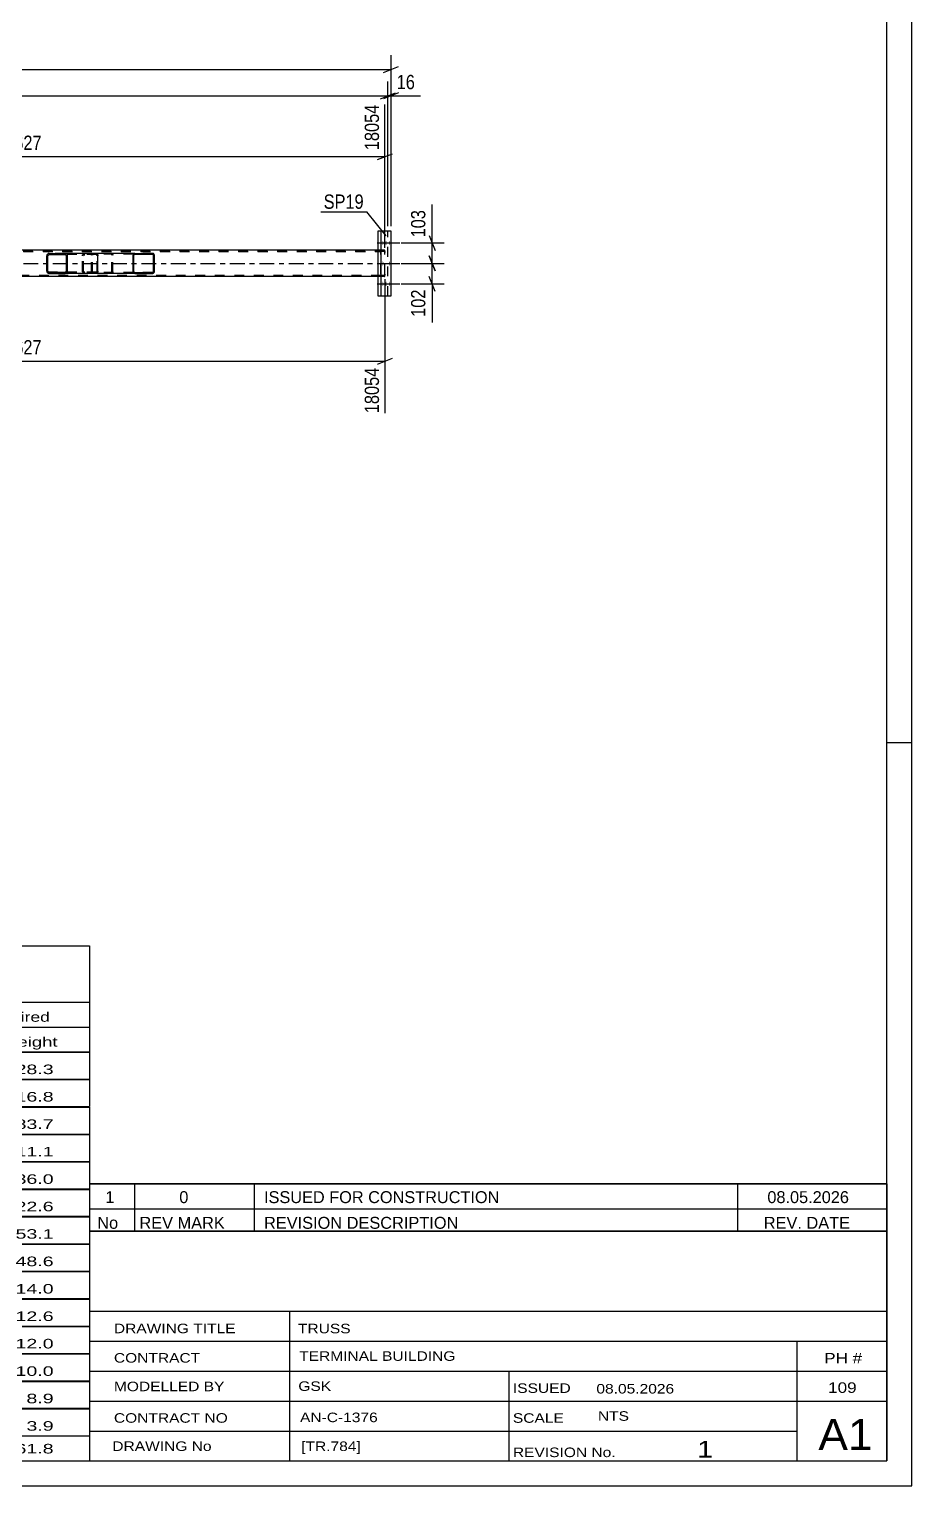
# Model space of a CAD drawing. Header units: millimetres. Extents: x 0 to 841, y 0 to 594.
# Drawn here: x 663.9 to 841, y 0 to 292.1 of the extents above; entities that cross this region are included whole.
import ezdxf

# ---------------------------------------------------------------- set-up
doc = ezdxf.new("R2010")
doc.units = ezdxf.units.MM
doc.linetypes.add('DXK_LINE_DOT2', pattern=[3.9198, 1.9599, -1.9599])
doc.linetypes.add('DXK_LINE_DOT3', pattern=[5.9187, 2.979, -0.9799, 0.9799, -0.9799])
doc.styles.add('Arial Narrow', font='ARIALN.TTF', dxfattribs={"height": 0.2})

# ---------------------------------------------------------------- blocks, each defined once
blk = doc.blocks.new('Unknown-318885327-1133')
at = {"color": 5, "linetype": 'Continuous'}
for p, q in [((841, 0), (841, 594)), ((836, 5), (836, 589)), ((841, 149), (836, 149)), ((5, 5), (836, 5)), ((0, 0), (841, 0))]:
    blk.add_line(p, q, dxfattribs=at)
blk = doc.blocks.new('Bolt-318885327-5809 - 5732')
at = {"linetype": 'Continuous'}
for points in [[(734.78, 249.21), (734.79, 249.3), (734.79, 249.39), (734.8, 249.47), (734.81, 249.54), (734.82, 249.59), (734.83, 249.63), (734.85, 249.65), (734.86, 249.65), (734.87, 249.63), (734.89, 249.59), (734.9, 249.54), (734.91, 249.47), (734.92, 249.39), (734.92, 249.3), (734.92, 249.21), (734.92, 249.12), (734.92, 249.03), (734.91, 248.95), (734.9, 248.88), (734.89, 248.83), (734.87, 248.79), (734.86, 248.77), (734.85, 248.77), (734.83, 248.79), (734.82, 248.83), (734.81, 248.88), (734.8, 248.95), (734.79, 249.03), (734.79, 249.12)], [(735.42, 249.21), (735.42, 249.3), (735.43, 249.39), (735.43, 249.47), (735.44, 249.54), (735.45, 249.59), (735.47, 249.63), (735.48, 249.65), (735.5, 249.65), (735.51, 249.63), (735.52, 249.59), (735.53, 249.54), (735.54, 249.47), (735.55, 249.39), (735.56, 249.3), (735.56, 249.21), (735.56, 249.12), (735.55, 249.03), (735.54, 248.95), (735.53, 248.88), (735.52, 248.83), (735.51, 248.79), (735.5, 248.77), (735.48, 248.77), (735.47, 248.79), (735.45, 248.83), (735.44, 248.88), (735.43, 248.95), (735.43, 249.03), (735.42, 249.12)], [(736.06, 249.21), (736.06, 249.3), (736.06, 249.39), (736.07, 249.47), (736.08, 249.54), (736.09, 249.59), (736.1, 249.63), (736.12, 249.65), (736.13, 249.65), (736.15, 249.63), (736.16, 249.59), (736.17, 249.54), (736.18, 249.47), (736.19, 249.39), (736.19, 249.3), (736.19, 249.21), (736.19, 249.12), (736.19, 249.03), (736.18, 248.95), (736.17, 248.88), (736.16, 248.83), (736.15, 248.79), (736.13, 248.77), (736.12, 248.77), (736.1, 248.79), (736.09, 248.83), (736.08, 248.88), (736.07, 248.95), (736.06, 249.03), (736.06, 249.12)], [(734.78, 245.11), (734.79, 245.2), (734.79, 245.29), (734.8, 245.37), (734.81, 245.44), (734.82, 245.49), (734.83, 245.53), (734.85, 245.55), (734.86, 245.55), (734.87, 245.53), (734.89, 245.49), (734.9, 245.44), (734.91, 245.37), (734.92, 245.29), (734.92, 245.2), (734.92, 245.11), (734.92, 245.02), (734.92, 244.93), (734.91, 244.85), (734.9, 244.78), (734.89, 244.73), (734.87, 244.69), (734.86, 244.67), (734.85, 244.67), (734.83, 244.69), (734.82, 244.73), (734.81, 244.78), (734.8, 244.85), (734.79, 244.93), (734.79, 245.02)], [(736.06, 245.11), (736.06, 245.2), (736.06, 245.29), (736.07, 245.37), (736.08, 245.44), (736.09, 245.49), (736.1, 245.53), (736.12, 245.55), (736.13, 245.55), (736.15, 245.53), (736.16, 245.49), (736.17, 245.44), (736.18, 245.37), (736.19, 245.29), (736.19, 245.2), (736.19, 245.11), (736.19, 245.02), (736.19, 244.93), (736.18, 244.85), (736.17, 244.78), (736.16, 244.73), (736.15, 244.69), (736.13, 244.67), (736.12, 244.67), (736.1, 244.69), (736.09, 244.73), (736.08, 244.78), (736.07, 244.85), (736.06, 244.93), (736.06, 245.02)], [(734.78, 241.01), (734.79, 241.1), (734.79, 241.19), (734.8, 241.27), (734.81, 241.34), (734.82, 241.39), (734.83, 241.43), (734.85, 241.45), (734.86, 241.45), (734.87, 241.43), (734.89, 241.39), (734.9, 241.34), (734.91, 241.27), (734.92, 241.19), (734.92, 241.1), (734.92, 241.01), (734.92, 240.92), (734.92, 240.83), (734.91, 240.75), (734.9, 240.68), (734.89, 240.63), (734.87, 240.59), (734.86, 240.57), (734.85, 240.57), (734.83, 240.59), (734.82, 240.63), (734.81, 240.68), (734.8, 240.75), (734.79, 240.83), (734.79, 240.92)], [(735.42, 241.01), (735.42, 241.1), (735.43, 241.19), (735.43, 241.27), (735.44, 241.34), (735.45, 241.39), (735.47, 241.43), (735.48, 241.45), (735.5, 241.45), (735.51, 241.43), (735.52, 241.39), (735.53, 241.34), (735.54, 241.27), (735.55, 241.19), (735.56, 241.1), (735.56, 241.01), (735.56, 240.92), (735.55, 240.83), (735.54, 240.75), (735.53, 240.68), (735.52, 240.63), (735.51, 240.59), (735.5, 240.57), (735.48, 240.57), (735.47, 240.59), (735.45, 240.63), (735.44, 240.68), (735.43, 240.75), (735.43, 240.83), (735.42, 240.92)], [(736.06, 241.01), (736.06, 241.1), (736.06, 241.19), (736.07, 241.27), (736.08, 241.34), (736.09, 241.39), (736.1, 241.43), (736.12, 241.45), (736.13, 241.45), (736.15, 241.43), (736.16, 241.39), (736.17, 241.34), (736.18, 241.27), (736.19, 241.19), (736.19, 241.1), (736.19, 241.01), (736.19, 240.92), (736.19, 240.83), (736.18, 240.75), (736.17, 240.68), (736.16, 240.63), (736.15, 240.59), (736.13, 240.57), (736.12, 240.57), (736.1, 240.59), (736.09, 240.63), (736.08, 240.68), (736.07, 240.75), (736.06, 240.83), (736.06, 240.92)]]:
    blk.add_hatch(color=1, dxfattribs=at).paths.add_polyline_path(points)
at = {"color": 1, "linetype": 'Continuous'}
for p, q in [((733.71, 249.21), (736.99, 249.21)), ((734.34, 249.21), (737.62, 249.21)), ((734.98, 249.21), (738.26, 249.21)), ((733.71, 245.11), (736.99, 245.11)), ((734.98, 245.11), (738.26, 245.11)), ((733.71, 241.01), (736.99, 241.01)), ((734.34, 241.01), (737.62, 241.01)), ((734.98, 241.01), (738.26, 241.01))]:
    blk.add_line(p, q, dxfattribs=at)
blk = doc.blocks.new('Part-318885327-5940 - 5732')
at = {"linetype": 'Continuous'}
h = blk.add_hatch(dxfattribs=at)
h.set_pattern_fill('', scale=0.7, style=0, pattern_type=0)
h.set_pattern_definition([(45, (688.973, 246.9116), (-1.57154, 1.57154), [])])
h.paths.add_polyline_path([(689, 246.79), (688.97, 246.91), (688.9, 247.02), (688.79, 247.08), (688.66, 247.11), (685.08, 247.11), (684.95, 247.08), (684.84, 247.02), (684.77, 246.91), (684.74, 246.79), (684.74, 243.43), (684.77, 243.31), (684.84, 243.2), (684.95, 243.13), (685.08, 243.11), (688.66, 243.11), (688.79, 243.13), (688.9, 243.2), (688.97, 243.31), (689, 243.43)])
h.paths.add_polyline_path([(688.82, 243.37), (688.78, 243.32), (688.72, 243.28), (688.66, 243.27), (685.08, 243.27), (685.02, 243.28), (684.96, 243.32), (684.93, 243.37), (684.91, 243.43), (684.91, 246.79), (684.93, 246.85), (684.96, 246.9), (685.02, 246.94), (685.08, 246.95), (688.66, 246.95), (688.72, 246.94), (688.78, 246.9), (688.82, 246.85), (688.83, 246.79), (688.83, 243.43)])
at = {"color": 7, "linetype": 'DXK_LINE_DOT2'}
for p, q in [((676.39, 246.79), (676.42, 246.91)), ((676.39, 243.43), (676.39, 246.79)), ((676.58, 246.85), (676.56, 246.79)), ((676.56, 243.43), (676.56, 246.79)), ((676.61, 246.9), (676.58, 246.85)), ((676.6, 247.08), (676.73, 247.11)), ((676.67, 246.94), (676.61, 246.9)), ((676.73, 246.95), (676.67, 246.94)), ((677.39, 247.11), (676.73, 247.11)), ((688.66, 246.95), (676.73, 246.95)), ((680.31, 247.11), (680.44, 247.08)), ((680.37, 246.94), (680.31, 246.95)), ((680.43, 246.9), (680.37, 246.94)), ((680.47, 246.85), (680.43, 246.9)), ((680.48, 246.79), (680.47, 246.85)), ((680.48, 243.43), (680.48, 246.79)), ((680.62, 246.91), (680.65, 246.79)), ((680.65, 243.43), (680.65, 246.79)), ((688.66, 247.11), (685.08, 247.11)), ((676.42, 243.31), (676.39, 243.43)), ((676.56, 243.43), (676.58, 243.37)), ((676.58, 243.37), (676.61, 243.32)), ((676.73, 243.11), (676.6, 243.13)), ((676.61, 243.32), (676.67, 243.28)), ((676.67, 243.28), (676.73, 243.27)), ((688.66, 243.27), (676.73, 243.27)), ((677.39, 243.11), (676.73, 243.11)), ((680.31, 243.27), (680.37, 243.28)), ((680.44, 243.13), (680.31, 243.11)), ((680.37, 243.28), (680.43, 243.32)), ((680.43, 243.32), (680.47, 243.37)), ((680.47, 243.37), (680.48, 243.43)), ((680.65, 243.43), (680.62, 243.31)), ((688.66, 243.11), (685.08, 243.11))]:
    blk.add_line(p, q, dxfattribs=at)
at = {"color": 2, "linetype": 'Continuous'}
for p, q in [((685.08, 247.11), (677.39, 247.11)), ((684.77, 246.91), (684.74, 246.79)), ((684.74, 243.43), (684.74, 246.79)), ((684.91, 246.79), (684.93, 246.85)), ((684.91, 243.43), (684.91, 246.79)), ((684.93, 246.85), (684.96, 246.9)), ((685.08, 247.11), (684.95, 247.08)), ((684.96, 246.9), (685.02, 246.94)), ((685.02, 246.94), (685.08, 246.95)), ((685.08, 247.11), (688.66, 247.11)), ((685.08, 246.95), (688.66, 246.95)), ((688.79, 247.08), (688.66, 247.11)), ((688.66, 246.95), (688.72, 246.94)), ((688.72, 246.94), (688.78, 246.9)), ((688.78, 246.9), (688.82, 246.85)), ((688.82, 246.85), (688.83, 246.79)), ((688.83, 243.43), (688.83, 246.79)), ((689, 246.79), (688.97, 246.91)), ((689, 243.43), (689, 246.79)), ((685.08, 243.11), (677.39, 243.11)), ((684.74, 243.43), (684.77, 243.31)), ((684.93, 243.37), (684.91, 243.43)), ((684.96, 243.32), (684.93, 243.37)), ((684.95, 243.13), (685.08, 243.11)), ((685.02, 243.28), (684.96, 243.32)), ((685.08, 243.27), (685.02, 243.28)), ((685.08, 243.27), (688.66, 243.27)), ((685.08, 243.11), (688.66, 243.11)), ((688.72, 243.28), (688.66, 243.27)), ((688.66, 243.11), (688.79, 243.13)), ((688.78, 243.32), (688.72, 243.28)), ((688.82, 243.37), (688.78, 243.32)), ((688.83, 243.43), (688.82, 243.37)), ((688.97, 243.31), (689, 243.43))]:
    blk.add_line(p, q, dxfattribs=at)
at = {"color": 7, "linetype": 'DXK_LINE_DOT2'}
for centre, start, end in [((680.32, 246.78), 24.32, 69.2417), ((676.72, 243.44), 204.32, 249.2417), ((680.32, 243.44), 290.7583, 335.68)]:
    blk.add_arc(centre, 0.331, start, end, dxfattribs=at)
at = {"color": 2, "linetype": 'Continuous'}
for centre, start, end in [((685.07, 246.78), 110.7583, 155.68), ((688.67, 246.78), 24.32, 69.2417), ((685.07, 243.44), 204.32, 249.2417), ((688.67, 243.44), 290.7583, 335.68)]:
    blk.add_arc(centre, 0.331, start, end, dxfattribs=at)
blk = doc.blocks.new('Part-318885327-5861 - 5732')
at = {"color": 7, "linetype": 'DXK_LINE_DOT2'}
for p, q in [((735.2, 247.51), (70.85, 247.51)), ((70.85, 247.51), (734.45, 247.51)), ((735.2, 247.75), (733.85, 247.75)), ((734.52, 247.75), (733.85, 247.75)), ((734.45, 247.45), (734.44, 247.27)), ((734.44, 242.95), (734.44, 247.27)), ((734.46, 247.61), (734.45, 247.45)), ((734.49, 247.71), (734.46, 247.61)), ((734.48, 247.36), (734.49, 247.44)), ((734.48, 247.3), (734.48, 247.36)), ((734.48, 247.27), (734.48, 247.3)), ((734.48, 242.95), (734.48, 247.27)), ((734.52, 247.75), (734.49, 247.71)), ((734.49, 247.44), (734.5, 247.49)), ((734.5, 247.49), (734.52, 247.51)), ((735.22, 247.71), (735.2, 247.75)), ((735.2, 247.51), (735.21, 247.49)), ((735.21, 247.49), (735.22, 247.44)), ((735.25, 247.61), (735.22, 247.71)), ((735.22, 247.44), (735.23, 247.36)), ((735.23, 247.36), (735.23, 247.27)), ((735.23, 242.95), (735.23, 247.27)), ((735.27, 247.45), (735.25, 247.61)), ((735.27, 247.27), (735.27, 247.45)), ((735.27, 242.95), (735.27, 247.27)), ((734.45, 242.71), (70.85, 242.71)), ((735.2, 242.47), (339.97, 242.47)), ((734.44, 242.95), (734.45, 242.77)), ((734.45, 242.77), (734.46, 242.61)), ((735.2, 242.71), (734.45, 242.71)), ((734.46, 242.61), (734.49, 242.51)), ((734.48, 242.86), (734.48, 242.95)), ((734.49, 242.78), (734.48, 242.86)), ((734.5, 242.73), (734.49, 242.78)), ((734.49, 242.51), (734.52, 242.47)), ((734.52, 242.71), (734.5, 242.73)), ((735.21, 242.73), (735.2, 242.71)), ((735.2, 242.47), (735.22, 242.51)), ((735.22, 242.78), (735.21, 242.73)), ((735.23, 242.86), (735.22, 242.78)), ((735.22, 242.51), (735.25, 242.61)), ((735.23, 242.95), (735.23, 242.86)), ((735.25, 242.61), (735.27, 242.77)), ((735.27, 242.77), (735.27, 242.95))]:
    blk.add_line(p, q, dxfattribs=at)
at = {"color": 2, "linetype": 'Continuous'}
for p, q in [((733.85, 247.75), (595.38, 247.75)), ((733.85, 242.47), (595.38, 242.47))]:
    blk.add_line(p, q, dxfattribs=at)
at = {"color": 7, "linetype": 'DXK_LINE_DOT3'}
blk.add_line((70.85, 245.11), (734.86, 245.11), dxfattribs=at)
blk = doc.blocks.new('Part-318885327-5915 - 5732')
at = {"color": 2, "linetype": 'Continuous'}
for p, q in [((736.5, 251.61), (733.85, 251.61)), ((733.85, 251.61), (733.85, 238.61)), ((734.48, 238.61), (734.48, 251.61)), ((736.5, 238.61), (736.5, 251.61)), ((733.85, 238.61), (736.5, 238.61))]:
    blk.add_line(p, q, dxfattribs=at)
at = {"color": 7, "linetype": 'DXK_LINE_DOT2'}
blk.add_line((735.87, 238.61), (735.87, 251.61), dxfattribs=at)
blk = doc.blocks.new('Part-318885327-5969 - 5732')
at = {"linetype": 'Continuous'}
h = blk.add_hatch(dxfattribs=at)
h.set_pattern_fill('', scale=0.7, style=0, pattern_type=0)
h.set_pattern_definition([(45, (671.5493, 246.8129), (-1.57154, 1.57154), [])])
h.paths.add_polyline_path([(671.59, 246.63), (671.55, 246.81), (671.44, 246.97), (671.28, 247.07), (671.08, 247.11), (667.9, 247.11), (667.71, 247.07), (667.55, 246.97), (667.44, 246.81), (667.4, 246.63), (667.4, 243.59), (667.44, 243.41), (667.55, 243.25), (667.71, 243.15), (667.9, 243.11), (671.08, 243.11), (671.28, 243.15), (671.44, 243.25), (671.55, 243.41), (671.59, 243.59)])
h.paths.add_polyline_path([(671.32, 243.5), (671.26, 243.42), (671.18, 243.37), (671.08, 243.35), (667.9, 243.35), (667.8, 243.37), (667.72, 243.42), (667.67, 243.5), (667.65, 243.59), (667.65, 246.63), (667.67, 246.72), (667.72, 246.8), (667.8, 246.85), (667.9, 246.87), (671.08, 246.87), (671.18, 246.85), (671.26, 246.8), (671.32, 246.72), (671.34, 246.63), (671.34, 243.59)])
at = {"color": 2, "linetype": 'Continuous'}
for p, q in [((667.44, 246.81), (667.4, 246.63)), ((667.4, 243.59), (667.4, 246.63)), ((667.65, 246.63), (667.67, 246.72)), ((667.65, 243.59), (667.65, 246.63)), ((667.67, 246.72), (667.72, 246.8)), ((667.9, 247.11), (667.71, 247.07)), ((667.72, 246.8), (667.8, 246.85)), ((667.8, 246.85), (667.9, 246.87)), ((667.9, 247.11), (671.08, 247.11)), ((667.9, 246.87), (671.08, 246.87)), ((677.39, 247.11), (671.08, 247.11)), ((671.28, 247.07), (671.08, 247.11)), ((671.08, 246.87), (671.18, 246.85)), ((671.18, 246.85), (671.26, 246.8)), ((671.26, 246.8), (671.32, 246.72)), ((671.32, 246.72), (671.34, 246.63)), ((671.34, 243.59), (671.34, 246.63)), ((671.59, 246.63), (671.55, 246.81)), ((671.59, 243.59), (671.59, 246.63)), ((677.39, 247.11), (677.49, 247.07)), ((677.49, 247.07), (677.58, 246.97)), ((677.58, 246.97), (677.64, 246.81)), ((677.64, 246.81), (677.66, 246.63)), ((677.66, 243.59), (677.66, 246.63)), ((667.4, 243.59), (667.44, 243.41)), ((667.67, 243.5), (667.65, 243.59)), ((667.72, 243.42), (667.67, 243.5)), ((667.71, 243.15), (667.9, 243.11)), ((667.8, 243.37), (667.72, 243.42)), ((667.9, 243.35), (667.8, 243.37)), ((667.9, 243.35), (671.08, 243.35)), ((667.9, 243.11), (671.08, 243.11)), ((671.18, 243.37), (671.08, 243.35)), ((671.08, 243.11), (671.28, 243.15)), ((677.39, 243.11), (671.08, 243.11)), ((671.26, 243.42), (671.18, 243.37)), ((671.32, 243.5), (671.26, 243.42)), ((671.34, 243.59), (671.32, 243.5)), ((671.55, 243.41), (671.59, 243.59)), ((677.49, 243.15), (677.39, 243.11)), ((677.58, 243.25), (677.49, 243.15)), ((677.64, 243.41), (677.58, 243.25)), ((677.66, 243.59), (677.64, 243.41))]:
    blk.add_line(p, q, dxfattribs=at)
at = {"color": 7, "linetype": 'DXK_LINE_DOT2'}
for p, q in [((671.08, 247.11), (667.9, 247.11)), ((677.39, 246.87), (667.9, 246.87)), ((674.55, 246.63), (674.59, 246.81)), ((674.55, 243.59), (674.55, 246.63)), ((674.82, 246.72), (674.8, 246.63)), ((674.8, 243.59), (674.8, 246.63)), ((674.87, 246.8), (674.82, 246.72)), ((674.86, 247.07), (675.05, 247.11)), ((674.95, 246.85), (674.87, 246.8)), ((675.05, 246.87), (674.95, 246.85)), ((676.39, 246.87), (676.39, 247.11)), ((677.44, 246.85), (677.39, 246.87)), ((677.48, 246.8), (677.44, 246.85)), ((677.51, 246.72), (677.48, 246.8)), ((677.52, 246.63), (677.51, 246.72)), ((677.52, 243.59), (677.52, 246.63)), ((677.39, 243.35), (667.9, 243.35)), ((671.08, 243.11), (667.9, 243.11)), ((674.59, 243.41), (674.55, 243.59)), ((674.8, 243.59), (674.82, 243.5)), ((674.82, 243.5), (674.87, 243.42)), ((675.05, 243.11), (674.86, 243.15)), ((674.87, 243.42), (674.89, 243.41)), ((674.89, 243.41), (674.95, 243.37)), ((674.95, 243.37), (675.05, 243.35)), ((676.39, 243.11), (676.39, 243.35)), ((677.39, 243.35), (677.44, 243.37)), ((677.44, 243.37), (677.48, 243.42)), ((677.48, 243.42), (677.51, 243.5)), ((677.51, 243.5), (677.52, 243.59))]:
    blk.add_line(p, q, dxfattribs=at)
at = {"color": 2, "linetype": 'Continuous'}
for centre, start, end in [((667.89, 246.61), 111.1941, 156.1506), ((671.1, 246.61), 23.8494, 68.8059), ((667.89, 243.6), 203.8494, 248.8059), ((671.1, 243.6), 291.1941, 336.1506)]:
    blk.add_arc(centre, 0.492, start, end, dxfattribs=at)
at = {"color": 7, "linetype": 'DXK_LINE_DOT2'}
for centre, start, end in [((675.04, 246.61), 111.1941, 156.1506), ((675.04, 243.6), 203.8494, 248.8059)]:
    blk.add_arc(centre, 0.492, start, end, dxfattribs=at)
blk = doc.blocks.new('StraightDimension-318885327-16084 - 5732')
at = {"color": 7, "linetype": 'Continuous'}
for p, q in [((590.18, 256.35), (590.18, 276.96)), ((735.27, 248.27), (735.27, 276.96)), ((591.68, 267.12), (588.68, 265.92)), ((590.18, 266.52), (735.27, 266.52)), ((733.77, 265.92), (736.77, 267.12))]:
    blk.add_line(p, q, dxfattribs=at)
at = {"color": 0, "linetype": 'Continuous'}
blk.add_wipeout([(734.67, 277.56), (730.47, 277.56), (730.47, 267.22), (734.67, 267.22)], dxfattribs=at)
at = {"color": 0}
blk.add_wipeout([(666.98, 267.27), (666.98, 271.47), (658.47, 271.47), (658.47, 267.27)], dxfattribs=at)
at = {"color": 3, "linetype": 'Continuous', "style": 'Arial Narrow'}
blk.add_text('18054', height=2.863, rotation=90.0002, dxfattribs=at).set_placement((734.07, 267.82))
at = {"color": 3, "style": 'Arial Narrow'}
blk.add_text('3627', height=2.863, dxfattribs=at).set_placement((659.07, 267.87))
blk = doc.blocks.new('StraightDimension-318885327-6142 - 5732')
at = {"color": 7, "linetype": 'Continuous'}
for p, q in [((735.87, 252.61), (735.87, 281.56)), ((60.63, 278.71), (735.87, 278.71)), ((734.37, 278.11), (737.37, 279.31))]:
    blk.add_line(p, q, dxfattribs=at)
blk = doc.blocks.new('StraightDimension-318885327-6152 - 5732')
at = {"color": 7, "linetype": 'Continuous'}
for p, q in [((735.87, 252.61), (735.87, 281.56)), ((736.5, 252.61), (736.5, 281.56)), ((734.37, 278.11), (737.37, 279.31)), ((738, 279.31), (735, 278.11)), ((735.87, 278.71), (736.5, 278.71))]:
    blk.add_line(p, q, dxfattribs=at)
at = {"color": 0}
blk.add_wipeout([(741.88, 279.46), (741.88, 283.66), (737.02, 283.66), (737.02, 279.46)], dxfattribs=at)
at = {"color": 7, "linetype": 'Continuous'}
blk.add_line((736.5, 278.71), (742.4, 278.71), dxfattribs=at)
blk.add_line((736.5, 278.71), (742.4, 278.71), dxfattribs=at)
at = {"color": 3, "style": 'Arial Narrow'}
blk.add_text('16', height=2.863, dxfattribs=at).set_placement((737.62, 280.06))
blk = doc.blocks.new('StraightDimension-318885327-6186 - 5732')
at = {"color": 7, "linetype": 'Continuous'}
for p, q in [((736.5, 252.61), (736.5, 286.87)), ((59.99, 284.02), (736.5, 284.02)), ((735, 283.42), (738, 284.62))]:
    blk.add_line(p, q, dxfattribs=at)
blk = doc.blocks.new('StraightDimension-318885327-16044 - 5732')
at = {"color": 7, "linetype": 'Continuous'}
for p, q in [((735.27, 241.95), (735.27, 215.08)), ((590.18, 233.07), (590.18, 215.08)), ((591.68, 226.12), (588.68, 224.92)), ((590.18, 225.52), (735.27, 225.52)), ((733.77, 224.92), (736.77, 226.12))]:
    blk.add_line(p, q, dxfattribs=at)
at = {"color": 0}
blk.add_wipeout([(666.98, 226.27), (666.98, 230.47), (658.47, 230.47), (658.47, 226.27)], dxfattribs=at)
at = {"color": 0, "linetype": 'Continuous'}
blk.add_wipeout([(734.67, 224.82), (730.47, 224.82), (730.47, 214.48), (734.67, 214.48)], dxfattribs=at)
at = {"color": 3, "style": 'Arial Narrow'}
blk.add_text('3627', height=2.863, dxfattribs=at).set_placement((659.07, 226.87))
at = {"color": 3, "linetype": 'Continuous', "style": 'Arial Narrow'}
blk.add_text('18054', height=2.863, rotation=90.0002, dxfattribs=at).set_placement((734.07, 215.08))
blk = doc.blocks.new('StraightDimension-318885327-16180 - 5732')
at = {"color": 7, "linetype": 'Continuous'}
for p, q in [((738.51, 249.21), (747.12, 249.21)), ((744.12, 250.71), (745.32, 247.71)), ((744.72, 245.11), (744.72, 249.21)), ((745.32, 243.61), (744.12, 246.61)), ((738.51, 245.11), (747.12, 245.11))]:
    blk.add_line(p, q, dxfattribs=at)
at = {"color": 0}
blk.add_wipeout([(743.97, 256.42), (739.77, 256.42), (739.77, 249.73), (743.97, 249.73)], dxfattribs=at)
at = {"color": 7, "linetype": 'Continuous'}
blk.add_line((744.72, 249.21), (744.72, 256.94), dxfattribs=at)
blk.add_line((744.72, 249.21), (744.72, 256.94), dxfattribs=at)
at = {"color": 3, "style": 'Arial Narrow'}
blk.add_text('103', height=2.863, rotation=90.0002, dxfattribs=at).set_placement((743.37, 250.33))
blk = doc.blocks.new('StraightDimension-318885327-16181 - 5732')
at = {"color": 7, "linetype": 'Continuous'}
for p, q in [((744.12, 246.61), (745.32, 243.61)), ((738.51, 245.11), (747.12, 245.11)), ((745.32, 239.51), (744.12, 242.51)), ((744.72, 241.01), (744.72, 245.11)), ((738.51, 241.01), (747.12, 241.01))]:
    blk.add_line(p, q, dxfattribs=at)
at = {"color": 0}
blk.add_wipeout([(743.97, 240.48), (739.77, 240.48), (739.77, 233.8), (743.97, 233.8)], dxfattribs=at)
at = {"color": 7, "linetype": 'Continuous'}
blk.add_line((744.72, 241.01), (744.72, 233.27), dxfattribs=at)
blk.add_line((744.72, 241.01), (744.72, 233.27), dxfattribs=at)
at = {"color": 3, "style": 'Arial Narrow'}
blk.add_text('102', height=2.863, rotation=90.0002, dxfattribs=at).set_placement((743.37, 234.4))
blk = doc.blocks.new('Unknown-318885327-16633')
at = {"color": 7, "linetype": 'Continuous'}
for p, q in [((676, 51.05), (676, 5)), ((676, 51.05), (836, 51.05)), ((836, 51), (836, 5)), ((676, 35), (836, 35)), ((716.14, 35), (716.14, 5)), ((676, 29), (836, 29)), ((818, 5.05), (818, 29.05)), ((676, 23), (836, 23)), ((760.14, 23), (760.14, 5)), ((676, 17), (836, 17)), ((676, 11), (818, 11)), ((676, 5), (836, 5))]:
    blk.add_line(p, q, dxfattribs=at)
at = {"color": 7, "style": 'Arial Narrow'}
for s, height, width, p in [('DRAWING TITLE', 1.9089, 1.425378, (680.88, 30.61)), ('TRUSS', 1.909, 1.425378, (717.81, 30.59)), ('CONTRACT', 1.909, 1.425378, (680.88, 24.71)), ('TERMINAL BUILDING', 1.9089, 1.425378, (718.06, 25.07)), ('MODELLED BY', 1.9089, 1.425378, (680.88, 18.98)), ('GSK', 1.909, 1.425378, (717.88, 19.04)), ('ISSUED', 1.909, 1.425378, (760.94, 18.64)), ('08.05.2026', 1.909, 1.425378, (777.69, 18.52)), ('AN-C-1376', 1.909, 1.425378, (718.23, 12.78)), ('CONTRACT NO', 1.9089, 1.425378, (680.88, 12.66)), ('SCALE', 1.909, 1.425378, (760.94, 12.65)), ('A1', 6.204, 1.25, (822.24, 7.2)), ('DRAWING No', 1.909, 1.425378, (680.56, 7)), ('[TR.784]', 1.909, 1.425378, (718.46, 6.99)), ('1', 3.34, 1.5, (797.91, 5.68)), ('REVISION No.', 1.9089, 1.425378, (760.94, 5.77))]:
    blk.add_text(s, height=height, dxfattribs=dict(at, width=width)).set_placement(p)
at = {"color": 7, "linetype": 'Continuous', "style": 'Arial Narrow'}
for s, height, width, p in [('PH #', 2.1, 1.42538, (823.4, 24.55)), ('109', 2.1, 1.42538, (824.19, 18.65)), ('NTS', 1.909, 1.425378, (778, 13.05))]:
    blk.add_text(s, height=height, dxfattribs=dict(at, width=width)).set_placement(p)
blk = doc.blocks.new('Unknown-318885327-16634')
at = {"color": 7, "linetype": 'Continuous'}
for p, q in [((516, 108.25), (676, 108.25)), ((516, 97), (516, 108.25)), ((676, 108.25), (676, 97)), ((516, 97), (676, 97)), ((516, 97), (516, 92)), ((676, 97), (676, 92)), ((516, 92), (676, 92)), ((516, 92), (516, 87)), ((540, 92), (540, 87)), ((575.5, 92), (575.5, 87)), ((601.5, 92), (601.5, 87)), ((614.5, 92), (614.5, 87)), ((632, 92), (632, 87)), ((654, 92), (654, 87)), ((676, 92), (676, 87)), ((516, 87), (676, 87)), ((516, 86.95), (516, 81.55)), ((516, 86.95), (676, 86.95)), ((540, 87), (540, 81.5)), ((575.5, 87), (575.5, 81.5)), ((601.5, 87), (601.5, 81.5)), ((614.5, 87), (614.5, 81.5)), ((632, 87), (632, 81.5)), ((654, 87), (654, 81.5)), ((676, 86.95), (676, 81.55)), ((516, 81.55), (676, 81.55)), ((516, 81.45), (516, 76.05)), ((516, 81.45), (676, 81.45)), ((540, 81.5), (540, 76)), ((575.5, 81.5), (575.5, 76)), ((601.5, 81.5), (601.5, 76)), ((614.5, 81.5), (614.5, 76)), ((632, 81.5), (632, 76)), ((654, 81.5), (654, 76)), ((676, 81.45), (676, 76.05)), ((516, 76.05), (676, 76.05)), ((516, 75.95), (516, 70.55)), ((516, 75.95), (676, 75.95)), ((540, 76), (540, 70.5)), ((575.5, 76), (575.5, 70.5)), ((601.5, 76), (601.5, 70.5)), ((614.5, 76), (614.5, 70.5)), ((632, 76), (632, 70.5)), ((654, 76), (654, 70.5)), ((676, 75.95), (676, 70.55)), ((516, 70.55), (676, 70.55)), ((516, 70.45), (516, 65.05)), ((516, 70.45), (676, 70.45)), ((540, 70.5), (540, 65)), ((575.5, 70.5), (575.5, 65)), ((601.5, 70.5), (601.5, 65)), ((614.5, 70.5), (614.5, 65)), ((632, 70.5), (632, 65)), ((654, 70.5), (654, 65)), ((676, 70.45), (676, 65.05)), ((516, 65.05), (676, 65.05)), ((516, 64.95), (516, 59.55)), ((516, 64.95), (676, 64.95)), ((540, 65), (540, 59.5)), ((575.5, 65), (575.5, 59.5)), ((601.5, 65), (601.5, 59.5)), ((614.5, 65), (614.5, 59.5)), ((632, 65), (632, 59.5)), ((654, 65), (654, 59.5)), ((676, 64.95), (676, 59.55)), ((516, 59.55), (676, 59.55)), ((516, 59.45), (516, 54.05)), ((516, 59.45), (676, 59.45)), ((540, 59.5), (540, 54)), ((575.5, 59.5), (575.5, 54)), ((601.5, 59.5), (601.5, 54)), ((614.5, 59.5), (614.5, 54)), ((632, 59.5), (632, 54)), ((654, 59.5), (654, 54)), ((676, 59.45), (676, 54.05)), ((516, 54.05), (676, 54.05)), ((516, 53.95), (516, 48.55)), ((516, 53.95), (676, 53.95)), ((540, 54), (540, 48.5)), ((575.5, 54), (575.5, 48.5)), ((601.5, 54), (601.5, 48.5)), ((614.5, 54), (614.5, 48.5)), ((632, 54), (632, 48.5)), ((654, 54), (654, 48.5)), ((676, 53.95), (676, 48.55)), ((516, 48.55), (676, 48.55)), ((516, 48.45), (516, 43.05)), ((516, 48.45), (676, 48.45)), ((540, 48.5), (540, 43)), ((575.5, 48.5), (575.5, 43)), ((601.5, 48.5), (601.5, 43)), ((614.5, 48.5), (614.5, 43)), ((632, 48.5), (632, 43)), ((654, 48.5), (654, 43)), ((676, 48.45), (676, 43.05)), ((516, 43.05), (676, 43.05)), ((516, 42.95), (516, 37.55)), ((516, 42.95), (676, 42.95)), ((540, 43), (540, 37.5)), ((575.5, 43), (575.5, 37.5)), ((601.5, 43), (601.5, 37.5)), ((614.5, 43), (614.5, 37.5)), ((632, 43), (632, 37.5)), ((654, 43), (654, 37.5)), ((676, 42.95), (676, 37.55)), ((516, 37.55), (676, 37.55)), ((516, 37.45), (516, 32.05)), ((516, 37.45), (676, 37.45)), ((540, 37.5), (540, 32)), ((575.5, 37.5), (575.5, 32)), ((601.5, 37.5), (601.5, 32)), ((614.5, 37.5), (614.5, 32)), ((632, 37.5), (632, 32)), ((654, 37.5), (654, 32)), ((676, 37.45), (676, 32.05)), ((516, 32.05), (676, 32.05)), ((516, 31.95), (516, 26.55)), ((516, 31.95), (676, 31.95)), ((540, 32), (540, 26.5)), ((575.5, 32), (575.5, 26.5)), ((601.5, 32), (601.5, 26.5)), ((614.5, 32), (614.5, 26.5)), ((632, 32), (632, 26.5)), ((654, 32), (654, 26.5)), ((676, 31.95), (676, 26.55)), ((516, 26.55), (676, 26.55)), ((516, 26.45), (516, 21.05)), ((516, 26.45), (676, 26.45)), ((540, 26.5), (540, 21)), ((575.5, 26.5), (575.5, 21)), ((601.5, 26.5), (601.5, 21)), ((614.5, 26.5), (614.5, 21)), ((632, 26.5), (632, 21)), ((654, 26.5), (654, 21)), ((676, 26.45), (676, 21.05)), ((516, 21.05), (676, 21.05)), ((516, 20.95), (516, 15.55)), ((516, 20.95), (676, 20.95)), ((540, 21), (540, 15.5)), ((575.5, 21), (575.5, 15.5)), ((601.5, 21), (601.5, 15.5)), ((614.5, 21), (614.5, 15.5)), ((632, 21), (632, 15.5)), ((654, 21), (654, 15.5)), ((676, 20.95), (676, 15.55)), ((516, 15.55), (676, 15.55)), ((516, 15.45), (516, 10.05)), ((516, 15.45), (676, 15.45)), ((540, 15.5), (540, 10)), ((575.5, 15.5), (575.5, 10)), ((601.5, 15.5), (601.5, 10)), ((614.5, 15.5), (614.5, 10)), ((632, 15.5), (632, 10)), ((654, 15.5), (654, 10)), ((676, 15.45), (676, 10.05)), ((516, 10.05), (676, 10.05)), ((516, 10), (676, 10)), ((516, 10), (516, 5)), ((632, 10), (632, 5)), ((654, 10), (654, 5)), ((676, 10), (676, 5)), ((516, 5), (676, 5))]:
    blk.add_line(p, q, dxfattribs=at)
at = {"color": 7, "style": 'Arial Narrow'}
for s, height, width, p in [('GENERAL NOTES & WELD DETAILS :', 2.8633, 1.4, (517.15, 100.56)), ('REFER TYP DRAWING TYP-01', 1.9089, 1.6, (600.7, 100.66)), ("MATERIAL LIST FOR ASSEMBLY MK'D", 1.9089, 1.6, (517.15, 93.06)), ('TR784', 1.909, 1.794707, (609.9, 92.97)), ('1', 1.91, 1.794707, (638.08, 93.06)), ('No. Required', 1.9089, 1.6, (647.41, 93.06)), ('Mark', 1.909, 1.7, (517.34, 88)), ('Profile', 1.909, 1.7, (550.41, 88)), ('Material', 1.909, 1.7, (580.54, 88.06)), ('No.', 1.909, 1.7, (605.5, 88.06)), ('Length', 1.909, 1.7, (616, 88.06)), ('Area', 1.909, 1.7, (638.5, 88.06)), ('Weight', 1.909, 1.7, (658, 88.06))]:
    blk.add_text(s, height=height, dxfattribs=dict(at, width=width)).set_placement(p)
at = {"color": 7, "linetype": 'Continuous', "style": 'Arial Narrow'}
for s, height, width, p in [('BC186', 1.909, 1.794707, (517.5, 82.56)), ('SHS132*6', 1.909, 1.794707, (542, 82.56)), ('E350', 1.909, 1.794707, (581.74, 82.56)), ('1', 1.91, 1.794707, (605.86, 82.56)), ('18054', 1.909, 1.794707, (616.4, 82.56)), ('9.5', 1.909, 1.794707, (642.32, 82.56)), ('428.3', 1.909, 1.794707, (658.96, 82.56)), ('TR784', 1.909, 1.794707, (517.5, 77.06)), ('SHS100*8', 1.909, 1.794707, (542, 77.06)), ('E350', 1.909, 1.794707, (581.74, 77.06)), ('1', 1.91, 1.794707, (605.86, 77.06)), ('18034', 1.909, 1.794707, (616.4, 77.06)), ('7.2', 1.909, 1.794707, (642.32, 77.06)), ('416.8', 1.909, 1.794707, (658.96, 77.06)), ('M177', 1.909, 1.794707, (517.5, 71.56)), ('SHS100*6', 1.909, 1.794707, (542, 71.56)), ('E350', 1.909, 1.794707, (581.74, 71.56)), ('7', 1.91, 1.794707, (605.86, 71.56)), ('3167', 1.909, 1.794707, (618.58, 71.56)), ('1.2', 1.909, 1.794707, (642.32, 71.56)), ('383.7', 1.909, 1.794707, (658.96, 71.56)), ('M196', 1.909, 1.794707, (517.5, 66.06)), ('SHS100*4', 1.909, 1.794707, (542, 66.06)), ('E350', 1.909, 1.794707, (581.74, 66.06)), ('8', 1.91, 1.794707, (605.86, 66.06)), ('3261', 1.909, 1.794707, (618.58, 66.06)), ('1.3', 1.909, 1.794707, (642.32, 66.06)), ('311.1', 1.909, 1.794707, (658.96, 66.06)), ('SP20', 1.909, 1.794707, (517.5, 60.56)), ('PL20*380', 1.909, 1.794707, (542, 60.56)), ('E350', 1.909, 1.794707, (581.74, 60.56)), ('6', 1.91, 1.794707, (605.86, 60.56)), ('380', 1.909, 1.794707, (620.77, 60.56)), ('0.3', 1.909, 1.794707, (642.32, 60.56)), ('136.0', 1.909, 1.794707, (658.96, 60.56)), ('PL581', 1.909, 1.794707, (517.5, 55.06)), ('PL12*300', 1.909, 1.794707, (542, 55.06)), ('E350', 1.909, 1.794707, (581.74, 55.06)), ('14', 1.909, 1.794707, (604.76, 55.06)), ('310', 1.909, 1.794707, (620.77, 55.06)), ('0.2', 1.909, 1.794707, (642.32, 55.06)), ('122.6', 1.909, 1.794707, (658.96, 55.06)), ('SP19', 1.909, 1.794707, (517.5, 49.56)), ('PL16*325', 1.909, 1.794707, (542, 49.56)), ('E350', 1.909, 1.794707, (581.74, 49.56)), ('4', 1.91, 1.794707, (605.86, 49.56)), ('325', 1.909, 1.794707, (620.77, 49.56)), ('0.2', 1.909, 1.794707, (642.32, 49.56)), ('53.1', 1.909, 1.794707, (661.14, 49.56)), ('M1362', 1.909, 1.794707, (517.5, 44.06)), ('RHS100*100*6', 1.9089, 1.794707, (542, 44.06)), ('E350', 1.909, 1.794707, (581.74, 44.06)), ('14', 1.909, 1.794707, (604.76, 44.06)), ('196', 1.909, 1.794707, (620.77, 44.06)), ('0.1', 1.909, 1.794707, (642.32, 44.06)), ('48.6', 1.909, 1.794707, (661.14, 44.06)), ('TB74', 1.909, 1.794707, (517.5, 38.56)), ('RHS150*110*6', 1.9089, 1.794707, (542, 38.56)), ('E350', 1.909, 1.794707, (581.74, 38.56)), ('3', 1.91, 1.794707, (605.86, 38.56)), ('200', 1.909, 1.794707, (620.77, 38.56)), ('0.1', 1.909, 1.794707, (642.32, 38.56)), ('14.0', 1.909, 1.794707, (661.14, 38.56)), ('TB48', 1.909, 1.794707, (517.5, 33.06)), ('RHS150*110*6', 1.9089, 1.794707, (542, 33.06)), ('E350', 1.909, 1.794707, (581.74, 33.06)), ('3', 1.91, 1.794707, (605.86, 33.06)), ('180', 1.909, 1.794707, (620.77, 33.06)), ('0.1', 1.909, 1.794707, (642.32, 33.06)), ('12.6', 1.909, 1.794707, (661.14, 33.06)), ('PL538', 1.909, 1.794707, (517.5, 27.56)), ('PL10*150', 1.909, 1.794707, (542, 27.56)), ('E350', 1.909, 1.794707, (581.74, 27.56)), ('6', 1.91, 1.794707, (605.86, 27.56)), ('170', 1.909, 1.794707, (620.77, 27.56)), ('0.1', 1.909, 1.794707, (642.32, 27.56)), ('12.0', 1.909, 1.794707, (661.14, 27.56)), ('ST33', 1.909, 1.794707, (517.5, 22.06)), ('PL8*100', 1.909, 1.794707, (542, 22.06)), ('E350', 1.909, 1.794707, (581.74, 22.06)), ('24', 1.909, 1.794707, (604.76, 22.06)), ('135', 1.909, 1.794707, (620.77, 22.06)), ('0.0', 1.909, 1.794707, (642.32, 22.06)), ('10.0', 1.909, 1.794707, (661.14, 22.06)), ('ST32', 1.909, 1.794707, (517.5, 16.56)), ('PL8*100', 1.909, 1.794707, (542, 16.56)), ('E350', 1.909, 1.794707, (581.74, 16.56)), ('24', 1.909, 1.794707, (604.76, 16.56)), ('121', 1.909, 1.794707, (620.77, 16.56)), ('0.0', 1.909, 1.794707, (642.32, 16.56)), ('8.9', 1.909, 1.794707, (663.33, 16.56)), ('M1450', 1.909, 1.794707, (517.5, 11.06)), ('RHS100*100*6', 1.9089, 1.794707, (542, 11.06)), ('E350', 1.909, 1.794707, (581.74, 11.06)), ('1', 1.91, 1.794707, (605.86, 11.06)), ('220', 1.909, 1.794707, (620.77, 11.06)), ('0.1', 1.909, 1.794707, (642.32, 11.06)), ('3.9', 1.909, 1.794707, (663.33, 11.06)), ('Total', 1.909, 1.7, (618.33, 6.5)), ('44.3', 1.909, 1.794707, (639.64, 6.5)), ('1961.8', 1.909, 1.794707, (656.77, 6.5))]:
    blk.add_text(s, height=height, dxfattribs=dict(at, width=width)).set_placement(p)
blk = doc.blocks.new('Unknown-318885327-16636')
at = {"color": 7, "linetype": 'Continuous'}
for p, q in [((676, 60.55), (836, 60.55)), ((836, 60.55), (676, 60.55)), ((676, 60.55), (676, 55.55)), ((685, 60.55), (685, 55.55)), ((709, 60.55), (709, 55.55)), ((806, 60.55), (806, 55.55)), ((836, 60.55), (836, 55.55)), ((676, 55.55), (836, 55.55)), ((676, 55.55), (676, 51.05)), ((676, 55.55), (836, 55.55)), ((685, 55.55), (685, 51.05)), ((709, 55.55), (709, 51.05)), ((806, 55.55), (806, 51.05)), ((836, 55.55), (836, 51.05)), ((836, 51.05), (676, 51.05))]:
    blk.add_line(p, q, dxfattribs=at)
at = {"color": 7, "linetype": 'Continuous', "style": 'Arial Narrow'}
for s, height, width, p in [('1', 2.39, 1.196471, (679.16, 56.7)), ('0', 2.39, 1.196471, (694, 56.7)), ('ISSUED FOR CONSTRUCTION', 2.3861, 1.196471, (711, 56.7)), ('08.05.2026', 2.386, 1.196471, (812, 56.7)), ('No', 2.386, 1.2, (677.54, 51.55)), ('REV MARK', 2.386, 1.2, (686, 51.55)), ('REVISION DESCRIPTION', 2.3861, 1.2, (711, 51.55)), ('REV. DATE', 2.386, 1.2, (811.28, 51.55))]:
    blk.add_text(s, height=height, dxfattribs=dict(at, width=width)).set_placement(p)
blk = doc.blocks.new('Mark-318885327-5911 - 5732')
at = {"color": 0}
blk.add_wipeout([(731.01, 256.07), (731.01, 259.07), (722.97, 259.07), (722.97, 256.07)], dxfattribs=at)
blk.add_wipeout([(731.01, 256.07), (731.01, 259.07), (722.97, 259.07), (722.97, 256.07)], dxfattribs=at)
at = {"color": 30, "linetype": 'Continuous'}
for p in [(722.37, 255.47), (735.54, 250.64)]:
    blk.add_line(p, (731.61, 255.47), dxfattribs=at)
at = {"color": 3, "style": 'Arial Narrow'}
blk.add_text('SP19', height=2.863, dxfattribs=at).set_placement((722.97, 256.07))

msp = doc.modelspace()

# ---------------------------------------------------------------- block references
for name in ['Unknown-318885327-1133', 'Part-318885327-5915 - 5732', 'Bolt-318885327-5809 - 5732', 'Part-318885327-5861 - 5732', 'Part-318885327-5969 - 5732', 'Part-318885327-5940 - 5732', 'Unknown-318885327-16634', 'Unknown-318885327-16636', 'Unknown-318885327-16633']:
    msp.add_blockref(name, (0, 0))

# ---------------------------------------------------------------- next in the draw order: block references
for name in ['StraightDimension-318885327-16084 - 5732', 'StraightDimension-318885327-16044 - 5732']:
    msp.add_blockref(name, (0, 0))

# ---------------------------------------------------------------- next in the draw order: block references
msp.add_blockref('StraightDimension-318885327-6142 - 5732', (0, 0))

# ---------------------------------------------------------------- next in the draw order: block references
msp.add_blockref('StraightDimension-318885327-6152 - 5732', (0, 0))

# ---------------------------------------------------------------- next in the draw order: block references
msp.add_blockref('StraightDimension-318885327-6186 - 5732', (0, 0))

# ---------------------------------------------------------------- next in the draw order: block references
for name in ['Mark-318885327-5911 - 5732', 'StraightDimension-318885327-16180 - 5732']:
    msp.add_blockref(name, (0, 0))

# ---------------------------------------------------------------- next in the draw order: block references
msp.add_blockref('StraightDimension-318885327-16181 - 5732', (0, 0))

doc.saveas('drawing.dxf')
